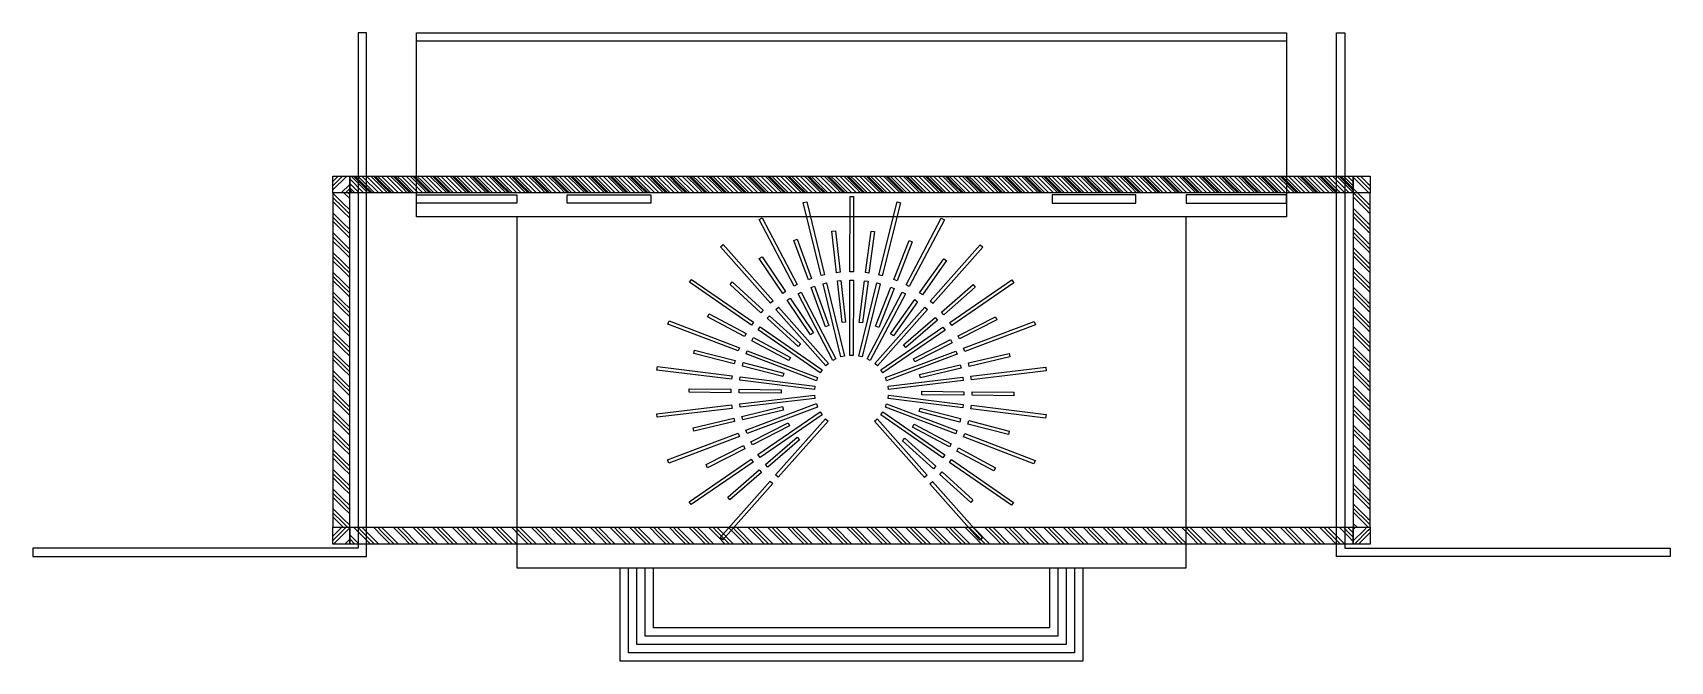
# Model space of a CAD drawing. Extents: x -587 to 587, y -193 to 258.
import ezdxf

# ---------------------------------------------------------------- set-up
doc = ezdxf.new("R2010")
doc.units = 0
doc.header["$MEASUREMENT"] = 0
doc.layers.get('0').update_dxf_attribs({"linetype": 'CONTINUOUS'})
doc.layers.add('TOIFA', color=7, linetype='CONTINUOUS')
pattern_1 = [(315, (-1538.701, 1069.103), (-3e-15, -14.142136), [20]), (315, (-1538.701, 1066.103), (-3e-15, -14.142136), [20]), (315, (-1538.701, 1063.103), (-3e-15, -14.142136), [20])]

# ---------------------------------------------------------------- blocks, each defined once
blk = doc.blocks.new('TOIFA_CHANDELIER')
for points in [[(-32.4, 136.7), (-19.5, 84.3), (-21.9, 83.7), (-34.8, 136.1)], [(1.2, 140.5), (1.2, 86.5), (-1.3, 86.5), (-1.3, 140.5)], [(34.8, 136.1), (21.9, 83.7), (19.5, 84.3), (32.4, 136.7)], [(-64.2, 125), (-39.1, 77.2), (-41.3, 76), (-66.4, 123.8)], [(66.4, 123.8), (41.3, 76), (39.1, 77.2), (64.2, 125)], [(-92.2, 106), (-56.4, 65.6), (-58.3, 63.9), (-94.1, 104.3)], [(-41.5, 108.9), (-39.2, 109.7), (-28.8, 81.6), (-31.1, 80.7)], [(-14.3, 115.6), (-11.8, 115.9), (-8.4, 86.1), (-10.9, 85.8)], [(13.8, 115.7), (16.3, 115.4), (12.4, 85.6), (10, 85.9)], [(41.1, 109), (43.4, 108.1), (32.6, 80.1), (30.2, 81.1)], [(94.1, 104.3), (58.3, 63.9), (56.4, 65.6), (92.2, 106)], [(-66.4, 95.8), (-64.3, 97.2), (-47.5, 72.3), (-49.5, 70.9)], [(66, 96), (68.1, 94.6), (50.8, 70), (48.7, 71.5)], [(-114.9, 80.8), (-70.5, 50.2), (-71.9, 48.1), (-116.3, 78.8)], [(-87.3, 77.1), (-85.7, 79), (-63.4, 58.9), (-65.1, 57)], [(-38.5, 70.7), (-36.3, 71.9), (-11.2, 24), (-13.4, 22.9)], [(-29, 75.1), (-26.7, 76), (-16.3, 47.8), (-18.7, 46.9)], [(-20.5, 77.9), (-18.1, 78.5), (-5.1, 26), (-7.6, 25.4)], [(-10.2, 79.9), (-7.7, 80.1), (-4.4, 50.3), (-6.9, 50)], [(-1.3, 80.5), (1.2, 80.5), (1.2, 26.5), (-1.3, 26.5)], [(18.1, 78.5), (20.5, 77.9), (7.6, 25.4), (5.1, 26)], [(9.2, 80), (11.7, 79.7), (7.8, 49.9), (5.3, 50.2)], [(36.3, 71.9), (38.5, 70.7), (13.4, 22.9), (11.2, 24)], [(28, 75.5), (30.4, 74.6), (19.5, 46.6), (17.2, 47.5)], [(87.1, 77.4), (88.7, 75.5), (66.1, 55.8), (64.4, 57.7)], [(116.3, 78.8), (71.9, 48.1), (70.5, 50.2), (114.9, 80.8)], [(-54.3, 59.4), (-52.4, 61.1), (-16.6, 20.7), (-18.5, 19)], [(-46.2, 66), (-44.1, 67.4), (-27.3, 42.5), (-29.4, 41.1)], [(52.4, 61.1), (54.3, 59.4), (18.5, 19), (16.6, 20.7)], [(45.3, 66.6), (47.3, 65.1), (30.1, 40.6), (28, 42)], [(-130.9, 51), (-80.4, 31.8), (-81.3, 29.5), (-131.8, 48.7)], [(-103.3, 54), (-102.1, 56.2), (-75.6, 42), (-76.8, 39.8)], [(-60.6, 53), (-58.9, 54.8), (-36.7, 34.8), (-38.3, 32.9)], [(59.9, 53.8), (61.5, 51.9), (38.9, 32.2), (37.3, 34.1)], [(103.1, 54.3), (104.2, 52.1), (77.5, 38.4), (76.4, 40.6)], [(131.8, 48.7), (81.3, 29.5), (80.4, 31.8), (130.9, 51)], [(-71.5, 36.9), (-70.4, 39.1), (-43.9, 25), (-45.1, 22.8)], [(-67, 44.7), (-65.5, 46.8), (-21.1, 16.1), (-22.5, 14)], [(65.5, 46.8), (67, 44.7), (22.5, 14), (21.1, 16.1)], [(71, 37.9), (72.2, 35.7), (45.5, 22), (44.4, 24.2)], [(-113.2, 27.7), (-112.6, 30.1), (-83.5, 22.7), (-84.1, 20.2)], [(-75.7, 27.4), (-74.8, 29.7), (-24.3, 10.6), (-25.2, 8.2)], [(74.8, 29.7), (75.7, 27.4), (25.2, 8.2), (24.3, 10.6)], [(113.1, 28.1), (113.6, 25.7), (84.5, 18.7), (83.9, 21.2)], [(-139.3, 18.2), (-85.7, 11.7), (-86, 9.2), (-139.6, 15.7)], [(-78.3, 18.7), (-77.7, 21.2), (-48.6, 13.7), (-49.2, 11.3)], [(78, 19.8), (78.6, 17.4), (49.4, 10.4), (48.8, 12.9)], [(139.6, 15.7), (86, 9.2), (85.7, 11.7), (139.3, 18.2)], [(-116.5, -0.2), (-116.5, 2.3), (-86.5, 2), (-86.5, -0.5)], [(-80.5, -0.5), (-80.5, 2), (-50.5, 1.7), (-50.5, -0.8)], [(-80.1, 8.5), (-79.8, 10.9), (-26.2, 4.4), (-26.5, 2)], [(79.8, 10.9), (80.1, 8.5), (26.5, 2), (26.2, 4.4)], [(80.5, 0.5), (80.5, -2), (50.5, -1.7), (50.5, 0.8)], [(116.5, 0.2), (116.5, -2.3), (86.5, -2), (86.5, 0.5)], [(-139.6, -15.7), (-86, -9.2), (-85.7, -11.7), (-139.3, -18.2)], [(-79.8, -10.9), (-80.1, -8.5), (-26.5, -2), (-26.2, -4.4)], [(-78, -19.8), (-78.6, -17.4), (-49.4, -10.4), (-48.8, -12.9)], [(-74.8, -29.7), (-75.7, -27.4), (-25.2, -8.2), (-24.3, -10.6)], [(75.7, -27.4), (74.8, -29.7), (24.3, -10.6), (25.2, -8.2)], [(80.1, -8.5), (79.8, -10.9), (26.2, -4.4), (26.5, -2)], [(78.3, -18.7), (77.7, -21.2), (48.6, -13.7), (49.2, -11.3)], [(139.3, -18.2), (85.7, -11.7), (86, -9.2), (139.6, -15.7)], [(-113.1, -28.1), (-113.6, -25.7), (-84.5, -18.7), (-83.9, -21.2)], [(-71, -37.9), (-72.2, -35.7), (-45.5, -22), (-44.4, -24.2)], [(-65.5, -46.8), (-67, -44.7), (-22.5, -14), (-21.1, -16.1)], [(-52.4, -61.1), (-54.3, -59.4), (-18.5, -19), (-16.6, -20.7)], [(54.3, -59.4), (52.4, -61.1), (16.6, -20.7), (18.5, -19)], [(67, -44.7), (65.5, -46.8), (21.1, -16.1), (22.5, -14)], [(71.5, -36.9), (70.4, -39.1), (43.9, -25), (45.1, -22.8)], [(113.2, -27.7), (112.6, -30.1), (83.5, -22.7), (84.1, -20.2)], [(-131.8, -48.7), (-81.3, -29.5), (-80.4, -31.8), (-130.9, -51)], [(-59.9, -53.8), (-61.5, -51.9), (-38.9, -32.2), (-37.3, -34.1)], [(60.6, -53), (58.9, -54.8), (36.7, -34.8), (38.3, -32.9)], [(130.9, -51), (80.4, -31.8), (81.3, -29.5), (131.8, -48.7)], [(-103.1, -54.3), (-104.2, -52.1), (-77.5, -38.4), (-76.4, -40.6)], [(103.3, -54), (102.1, -56.2), (75.6, -42), (76.8, -39.8)], [(-116.3, -78.8), (-71.9, -48.1), (-70.5, -50.2), (-114.9, -80.8)], [(-87.1, -77.4), (-88.7, -75.5), (-66.1, -55.8), (-64.4, -57.7)], [(87.3, -77.1), (85.7, -79), (63.4, -58.9), (65.1, -57)], [(114.9, -80.8), (70.5, -50.2), (71.9, -48.1), (116.3, -78.8)], [(-94.1, -104.3), (-58.3, -63.9), (-56.4, -65.6), (-92.2, -106)], [(92.2, -106), (56.4, -65.6), (58.3, -63.9), (94.1, -104.3)]]:
    blk.add_lwpolyline(points, close=True)

msp = doc.modelspace()

# ---------------------------------------------------------------- hatches: boundary and pattern name
h = msp.add_hatch()
h.set_pattern_fill('GOST_GROUND', color=9)
h.set_pattern_definition([(45, (0, 0), (14.14214, 0), [20]), (45, (3, 0), (14.14214, 0), [20]), (45, (6, 0), (14.14214, 0), [20])])
h.paths.add_polyline_path([(372, -96.9), (360, -96.9), (360, -108.9), (372, -108.9)])
h.paths.add_polyline_path([(-360, 155.1), (-372, 155.1), (-372, 143.1), (-360, 143.1)])
h.paths.add_polyline_path([(-360, -96.9), (-372, -96.9), (-372, -108.9), (-360, -108.9)])
at = {"layer": 'TOIFA'}
h = msp.add_hatch(dxfattribs=at)
h.set_pattern_fill('GOST_GROUND', color=256, angle=270)
h.set_pattern_definition(pattern_1)
h.paths.add_polyline_path([(360, 155.1), (360, 143.1), (372, 143.1), (372, 155.1)])
h.paths.add_polyline_path([(-360, 155.1), (-360, 143.1), (360, 143.1), (360, 155.1)])
h = msp.add_hatch(dxfattribs=at)
h.set_pattern_fill('GOST_GROUND', color=256, angle=270)
h.set_pattern_definition([(315, (-1538.701, 1455.764), (-3e-15, -14.142136), [20]), (315, (-1538.701, 1452.764), (-3e-15, -14.142136), [20]), (315, (-1538.701, 1449.764), (-3e-15, -14.142136), [20])])
h.paths.add_polyline_path([(360, 143.1), (360, 155.1), (-360, 155.1), (-360, 143.1)])
h = msp.add_hatch(dxfattribs=at)
h.set_pattern_fill('GOST_GROUND', color=256, angle=270)
h.set_pattern_definition(pattern_1)
h.paths.add_polyline_path([(-372, -96.9), (-360, -96.9), (-360, 143.1), (-372, 143.1)])
h = msp.add_hatch(dxfattribs=at)
h.set_pattern_fill('GOST_GROUND', color=256, angle=270)
h.set_pattern_definition(pattern_1)
h.paths.add_polyline_path([(360, -96.9), (372, -96.9), (372, 143.1), (360, 143.1)])
h = msp.add_hatch(dxfattribs=at)
h.set_pattern_fill('GOST_GROUND', color=256, angle=270)
h.set_pattern_definition([(315, (-1538.701, 1203.764), (-3e-15, -14.142136), [20]), (315, (-1538.701, 1200.764), (-3e-15, -14.142136), [20]), (315, (-1538.701, 1197.764), (-3e-15, -14.142136), [20])])
h.paths.add_polyline_path([(360, -108.9), (360, -96.9), (-360, -96.9), (-360, -108.9)])

# ---------------------------------------------------------------- linework, layer by layer
for points in [[(-348, -111.9), (-348, 258), (-354, 258), (-354, -111.9), (-587.4, -111.9), (-587.4, -117.9), (-348, -117.9)], [(312, 258), (312, 252), (-312, 252), (-312, 258)], [(312, 258), (312, 126), (-312, 126), (-312, 258)], [(348, -111.9), (348, 258), (354, 258), (354, -111.9), (587.4, -111.9), (587.4, -117.9), (348, -117.9)], [(-372, 143.1), (-372, 155.1), (-360, 155.1), (-360, 143.1)], [(-360, 143.1), (-360, 155.1), (360, 155.1), (360, 143.1)], [(360, 143.1), (360, 155.1), (372, 155.1), (372, 143.1)], [(-360, -96.9), (-360, 143.1), (-372, 143.1), (-372, -96.9)], [(-312, 135.7), (-312, 141.7), (-240, 141.7), (-240, 135.7)], [(-204, 135.7), (-204, 141.7), (-144, 141.7), (-144, 135.7)], [(204, 135.7), (204, 141.7), (144, 141.7), (144, 135.7)], [(312, 135.7), (312, 141.7), (240, 141.7), (240, 135.7)], [(372, -96.9), (372, 143.1), (360, 143.1), (360, -96.9)], [(240, -126), (240, 126), (-240, 126), (-240, -126)], [(-372, -108.9), (-372, -96.9), (-360, -96.9), (-360, -108.9)], [(-360, -108.9), (-360, -96.9), (360, -96.9), (360, -108.9)], [(360, -108.9), (360, -96.9), (372, -96.9), (372, -108.9)]]:
    msp.add_lwpolyline(points, close=True, dxfattribs=at)
for points in [[(166, -126), (166, -193), (-166, -193), (-166, -126)], [(160, -126), (160, -187), (-160, -187), (-160, -126)], [(154, -126), (154, -181), (-154, -181), (-154, -126)], [(148, -126), (148, -175), (-148, -175), (-148, -126)], [(142, -126), (142, -169), (-142, -169), (-142, -126)]]:
    msp.add_lwpolyline(points, dxfattribs=at)

# ---------------------------------------------------------------- block references
at = {"rotation": 359.8978583276705}
msp.add_blockref('TOIFA_CHANDELIER', (0, 0), dxfattribs=at)

doc.saveas('drawing.dxf')
